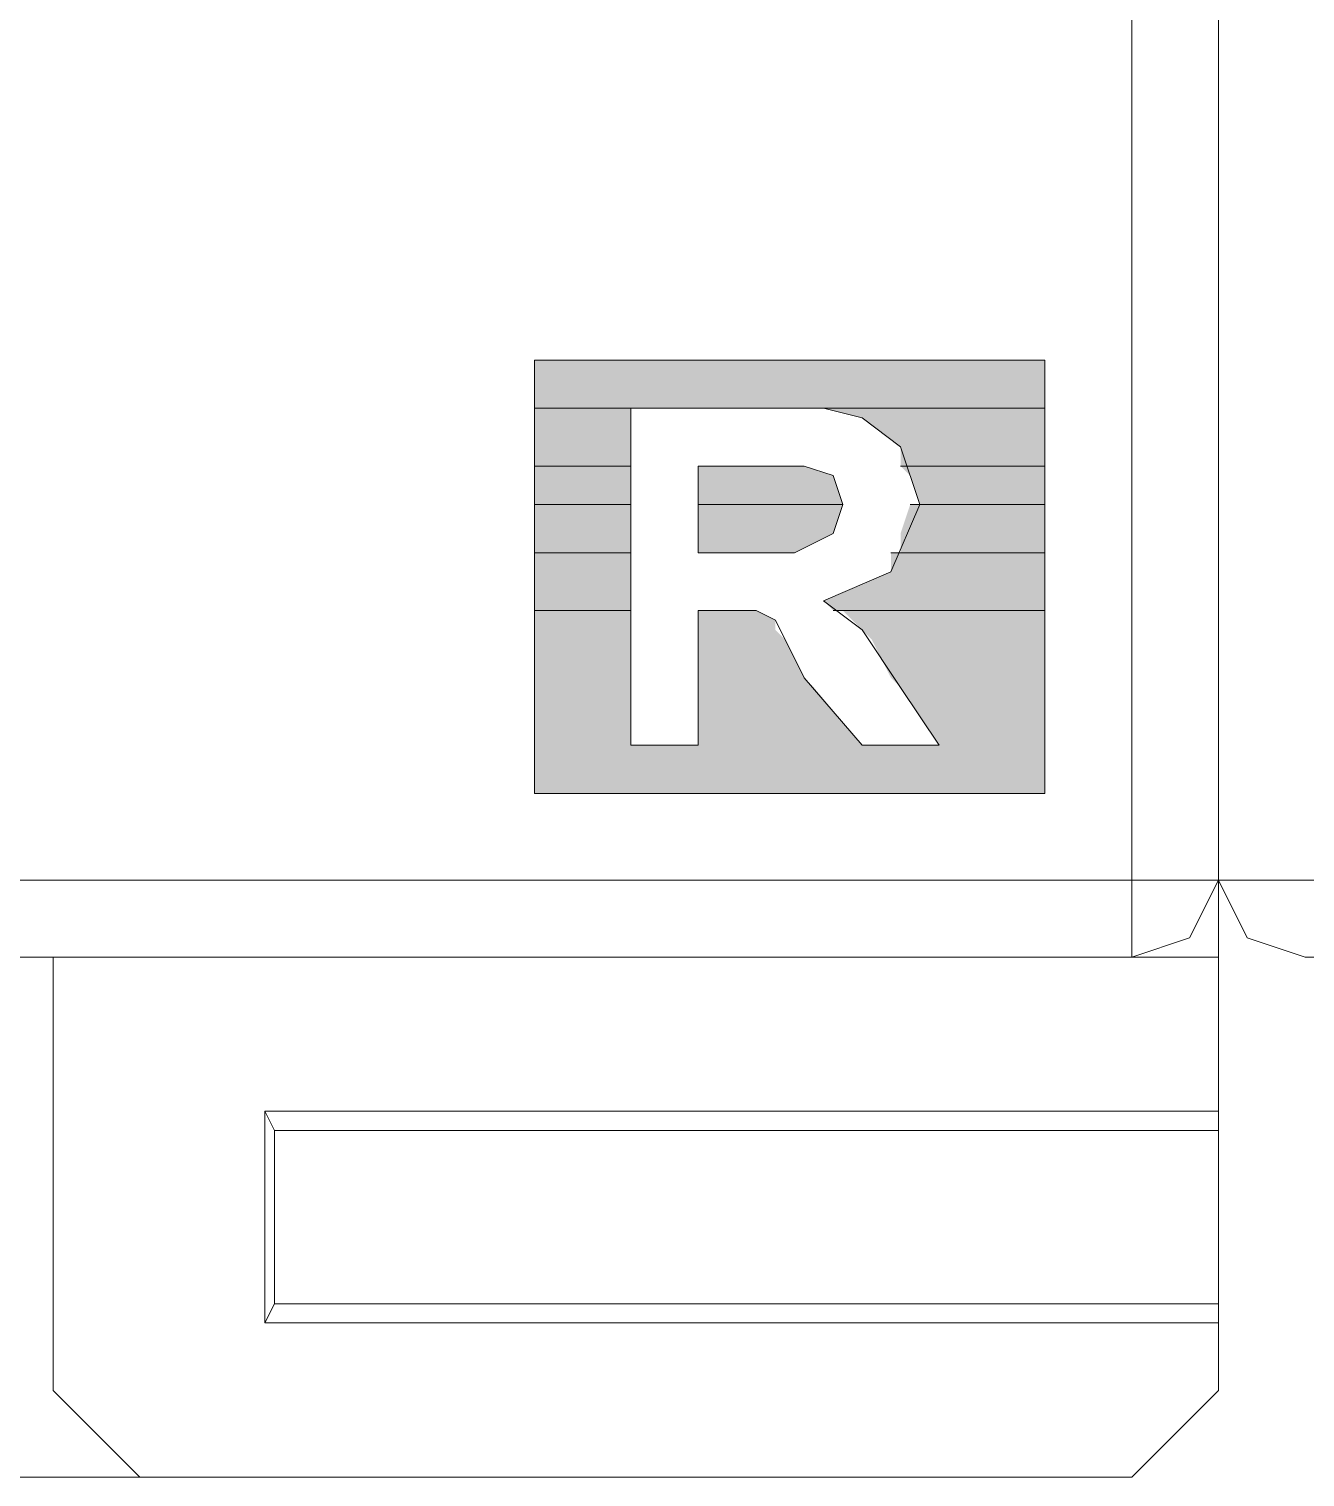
# Model space of a CAD drawing. Header units: millimetres. Extents: x -11 to 1219, y 0 to 1751.
# Drawn here: x 245.34 to 252.85, y 871.06 to 879.58 of the extents above; entities that cross this region are included whole.
import ezdxf

# ---------------------------------------------------------------- set-up
doc = ezdxf.new("R2010")
doc.units = ezdxf.units.MM
doc.header["$LTSCALE"] = 10
doc.layers.add('_MULTI_WIRE', color=9, linetype='CONTINUOUS')
doc.layers.add('PDF_Geometry', color=7, linetype='CONTINUOUS', true_color=0x151d1f)
doc.layers.add('PDF_Solid Fills', color=7, linetype='CONTINUOUS', true_color=0x070809)
doc.layers.get('_MULTI_WIRE').off()

# ---------------------------------------------------------------- blocks, each defined once
blk = doc.blocks.new('DVP-28SWS211R')
at = {"layer": 'PDF_Geometry', "color": 7, "lineweight": 9, "true_color": 0xffffff}
for p, q in [((45.2077, -90.3588), (45.2077, 0)), ((-0.5099, -0.4532), (-0.5099, -89.9056)), ((45.7176, -0.4532), (45.7176, -89.9056)), ((41.6953, -86.8464), (44.6978, -86.8464)), ((44.6978, -86.8464), (41.6953, -86.8464)), ((44.6978, -86.8464), (41.6953, -86.8464)), ((41.6953, -86.8464), (41.6953, -89.3957)), ((44.6978, -89.3957), (44.6978, -86.8464)), ((41.6953, -87.1297), (42.2618, -87.1297)), ((42.2618, -87.1297), (41.6953, -87.1297)), ((41.6953, -87.1297), (42.2618, -87.1297)), ((42.2618, -87.1297), (41.6953, -87.1297)), ((42.2618, -87.1297), (43.1116, -87.1297)), ((43.1116, -87.1297), (42.2618, -87.1297)), ((42.2618, -87.1297), (43.1116, -87.1297)), ((42.2618, -89.1125), (42.2618, -87.1297)), ((43.1116, -87.1297), (44.6978, -87.1297)), ((44.6978, -87.1297), (43.1116, -87.1297)), ((43.1116, -87.1297), (44.6978, -87.1297)), ((44.6978, -87.1297), (43.1116, -87.1297)), ((43.1116, -87.1297), (43.3949, -87.1297)), ((43.3949, -87.1297), (43.6215, -87.1863)), ((43.6215, -87.1863), (43.8481, -87.3563)), ((43.8481, -87.3563), (43.9614, -87.6962)), ((41.6953, -87.4696), (42.2618, -87.4696)), ((42.2618, -87.4696), (41.6953, -87.4696)), ((41.6953, -87.4696), (42.2618, -87.4696)), ((42.2618, -87.4696), (41.6953, -87.4696)), ((41.6953, -87.4696), (42.2618, -87.4696)), ((42.2618, -87.4696), (41.6953, -87.4696)), ((41.6953, -87.4696), (42.2618, -87.4696)), ((42.2618, -87.4696), (41.6953, -87.4696)), ((42.6584, -87.4696), (42.9983, -87.4696)), ((42.9983, -87.4696), (42.6584, -87.4696)), ((42.6584, -87.4696), (43.2249, -87.4696)), ((43.2249, -87.4696), (42.6584, -87.4696)), ((42.6584, -87.4696), (43.2249, -87.4696)), ((43.2249, -87.4696), (42.6584, -87.4696)), ((42.6584, -87.4696), (43.2816, -87.4696)), ((43.2816, -87.4696), (42.6584, -87.4696)), ((42.6584, -87.4696), (43.2816, -87.4696)), ((43.2816, -87.4696), (42.6584, -87.4696)), ((42.9983, -87.4696), (42.6584, -87.4696)), ((42.6584, -87.4696), (42.6584, -87.9795)), ((43.2815, -87.4696), (42.9983, -87.4696)), ((43.4515, -87.5262), (43.2815, -87.4696)), ((43.8481, -87.4696), (44.6979, -87.4696)), ((44.6979, -87.4696), (43.8481, -87.4696)), ((43.8481, -87.4696), (44.6979, -87.4696)), ((44.6979, -87.4696), (43.8481, -87.4696)), ((43.8481, -87.4696), (44.6979, -87.4696)), ((44.6979, -87.4696), (43.8481, -87.4696)), ((43.8481, -87.4696), (44.6979, -87.4696)), ((44.6979, -87.4696), (43.8481, -87.4696)), ((43.5082, -87.6962), (43.4515, -87.5262)), ((41.6953, -87.6962), (42.2618, -87.6962)), ((42.2618, -87.6962), (41.6953, -87.6962)), ((41.6953, -87.6962), (42.2618, -87.6962)), ((42.2618, -87.6962), (41.6953, -87.6962)), ((42.6584, -87.6962), (43.5082, -87.6962)), ((43.5082, -87.6962), (42.6584, -87.6962)), ((42.6584, -87.6962), (43.5082, -87.6962)), ((43.5082, -87.6962), (42.6584, -87.6962)), ((43.4515, -87.8662), (43.5082, -87.6962)), ((43.9614, -87.6962), (43.7914, -88.0927)), ((43.9614, -87.6962), (43.9047, -87.6962)), ((43.9047, -87.6962), (44.6979, -87.6962)), ((44.6979, -87.6962), (43.9614, -87.6962)), ((43.9614, -87.6962), (44.6979, -87.6962)), ((44.6979, -87.6962), (43.9614, -87.6962)), ((43.2249, -87.9795), (43.3382, -87.9228)), ((43.3382, -87.9228), (43.4515, -87.8662)), ((41.6953, -87.9795), (42.2618, -87.9795)), ((42.2618, -87.9795), (41.6953, -87.9795)), ((41.6953, -87.9795), (42.2618, -87.9795)), ((42.2618, -87.9795), (41.6953, -87.9795)), ((42.6584, -87.9795), (42.9983, -87.9795)), ((42.9983, -87.9795), (42.6584, -87.9795)), ((42.6584, -87.9795), (43.2249, -87.9795)), ((42.9983, -87.9795), (42.6584, -87.9795)), ((42.6584, -87.9795), (42.9983, -87.9795)), ((42.9983, -87.9795), (42.6584, -87.9795)), ((42.6584, -87.9795), (42.9983, -87.9795)), ((43.2249, -87.9795), (42.9983, -87.9795)), ((42.9983, -87.9795), (43.2249, -87.9795)), ((43.8481, -87.9795), (43.7914, -87.9795)), ((43.7914, -87.9795), (44.6979, -87.9795)), ((44.6979, -87.9795), (43.8481, -87.9795)), ((43.8481, -87.9795), (44.6979, -87.9795)), ((44.6979, -87.9795), (43.8481, -87.9795)), ((43.7914, -88.0927), (43.3949, -88.2627)), ((43.3949, -88.2627), (43.6215, -88.4326)), ((41.6953, -88.3194), (42.2618, -88.3194)), ((42.2618, -88.3194), (41.6953, -88.3194)), ((41.6953, -88.3194), (42.2618, -88.3194)), ((42.2618, -88.3194), (41.6953, -88.3194)), ((42.7717, -88.3193), (42.6584, -88.3193)), ((42.6584, -88.3193), (42.6584, -89.1125)), ((42.6584, -88.3194), (42.7717, -88.3194)), ((42.7717, -88.3194), (42.6584, -88.3194)), ((42.6584, -88.3194), (42.9983, -88.3194)), ((42.9983, -88.3194), (42.6584, -88.3194)), ((42.6584, -88.3194), (42.9983, -88.3194)), ((42.9983, -88.3194), (42.6584, -88.3194)), ((42.9983, -88.3193), (42.7717, -88.3193)), ((43.1116, -88.376), (42.9983, -88.3193)), ((43.4515, -88.3194), (44.6978, -88.3194)), ((44.6978, -88.3194), (43.4515, -88.3194)), ((43.4515, -88.3194), (44.6978, -88.3194)), ((44.6978, -88.3194), (43.4515, -88.3194)), ((43.2816, -88.7159), (43.1116, -88.376)), ((43.6215, -88.4326), (43.8481, -88.7726)), ((43.6215, -89.1125), (43.2816, -88.7159)), ((43.8481, -88.7726), (44.0747, -89.1125)), ((42.2618, -89.1124), (42.6584, -89.1124)), ((42.6584, -89.1124), (42.2618, -89.1124)), ((42.6584, -89.1125), (42.2618, -89.1125)), ((43.6215, -89.1124), (44.0747, -89.1124)), ((44.0747, -89.1124), (43.6215, -89.1124)), ((44.0747, -89.1125), (43.6215, -89.1125)), ((41.6953, -89.3957), (44.6978, -89.3957)), ((44.6978, -89.3957), (41.6953, -89.3957)), ((41.6953, -89.3957), (44.6978, -89.3957)), ((-0.3399, -90.2455), (-0.5099, -89.9056)), ((-0.5099, -89.9056), (45.7175, -89.9056)), ((45.7176, -89.9056), (45.5476, -90.2455)), ((45.7176, -89.9056), (45.7176, -92.9081)), ((0, -90.3588), (-0.3399, -90.2455)), ((45.5476, -90.2455), (45.2077, -90.3588)), ((0, -90.3588), (45.2077, -90.3588)), ((38.8627, -90.3588), (38.8627, -92.9081)), ((45.2077, -90.3588), (45.7176, -90.3588)), ((40.1657, -91.3785), (40.1091, -91.2652)), ((40.1091, -91.2652), (45.7176, -91.2652)), ((40.1091, -91.2652), (40.1091, -92.5115)), ((40.1657, -92.3982), (40.1657, -91.3785)), ((40.1657, -91.3785), (45.7176, -91.3785)), ((40.1657, -92.3982), (40.1091, -92.5115)), ((40.1657, -92.3983), (45.7176, -92.3983)), ((40.1091, -92.5115), (45.7176, -92.5115)), ((38.8627, -92.9081), (39.3726, -93.418)), ((45.7176, -92.9081), (45.2077, -93.418)), ((45.2077, -93.4179), (18.6949, -93.4179))]:
    blk.add_line(p, q, dxfattribs=at)
at = {"layer": 'PDF_Solid Fills', "color": 7, "lineweight": 9, "true_color": 0xffffff, "transparency": 33554559}
for points in [[(41.6953, -86.8464), (41.6953, -87.1297), (44.6978, -87.1297)], [(41.6953, -86.8464), (44.6978, -86.8464), (44.6978, -87.1297)], [(41.6953, -87.1297), (41.6953, -87.1863), (42.2618, -87.1863)], [(41.6953, -87.1297), (42.2618, -87.1297), (42.2618, -87.1863)], [(43.3948, -87.1297), (43.6214, -87.1863), (44.6978, -87.1863)], [(43.3948, -87.1297), (44.6978, -87.1297), (44.6978, -87.1863)], [(41.6953, -87.1863), (41.6953, -87.3563), (42.2618, -87.3563)], [(41.6953, -87.1863), (42.2618, -87.1863), (42.2618, -87.3563)], [(43.6215, -87.1863), (43.8481, -87.3563), (44.6978, -87.3563)], [(43.6215, -87.1863), (44.6978, -87.1863), (44.6978, -87.3563)], [(41.6953, -87.3563), (41.6953, -87.4696), (42.2618, -87.4696)], [(41.6953, -87.3563), (42.2618, -87.3563), (42.2618, -87.4696)], [(43.8481, -87.3563), (43.8481, -87.4696), (44.6979, -87.4696)], [(43.8481, -87.3563), (44.6979, -87.3563), (44.6979, -87.4696)], [(41.6953, -87.4696), (41.6953, -87.5262), (42.2618, -87.5262)], [(41.6953, -87.4696), (42.2618, -87.4696), (42.2618, -87.5262)], [(42.6584, -87.4696), (42.6584, -87.5262), (43.4515, -87.5262)], [(42.6584, -87.4696), (43.2816, -87.4696), (43.4515, -87.5262)], [(43.8481, -87.4696), (43.9047, -87.5262), (44.6979, -87.5262)], [(43.8481, -87.4696), (44.6979, -87.4696), (44.6979, -87.5262)], [(41.6953, -87.5262), (41.6953, -87.6962), (42.2618, -87.6962)], [(41.6953, -87.5262), (42.2618, -87.5262), (42.2618, -87.6962)], [(42.6584, -87.5262), (42.6584, -87.6962), (43.5082, -87.6962)], [(42.6584, -87.5262), (43.4515, -87.5262), (43.5082, -87.6962)], [(43.9047, -87.5262), (43.9614, -87.6962), (44.6979, -87.6962)], [(43.9047, -87.5262), (44.6979, -87.5262), (44.6979, -87.6962)], [(41.6953, -87.6962), (41.6953, -87.8661), (42.2618, -87.8661)], [(41.6953, -87.6962), (42.2618, -87.6962), (42.2618, -87.8661)], [(42.6584, -87.6962), (42.6584, -87.8661), (43.4515, -87.8661)], [(42.6584, -87.6962), (43.5082, -87.6962), (43.4515, -87.8661)], [(43.9047, -87.6962), (43.8481, -87.8661), (44.6979, -87.8661)], [(43.9047, -87.6962), (44.6979, -87.6962), (44.6979, -87.8661)], [(41.6953, -87.8662), (41.6953, -87.9228), (42.2618, -87.9228)], [(41.6953, -87.8662), (42.2618, -87.8662), (42.2618, -87.9228)], [(41.6953, -87.9228), (41.6953, -87.9794), (42.2618, -87.9794)], [(41.6953, -87.9228), (42.2618, -87.9228), (42.2618, -87.9794)], [(42.6584, -87.8662), (42.6584, -87.9228), (43.3382, -87.9228)], [(42.6584, -87.8662), (43.4515, -87.8662), (43.3382, -87.9228)], [(42.6584, -87.9228), (42.6584, -87.9794), (43.2249, -87.9794)], [(42.6584, -87.9228), (43.3382, -87.9228), (43.2249, -87.9794)], [(43.8481, -87.8662), (43.8481, -87.9228), (44.6979, -87.9228)], [(43.8481, -87.8662), (44.6979, -87.8662), (44.6979, -87.9228)], [(43.8481, -87.9228), (43.8481, -87.9794), (44.6979, -87.9794)], [(43.8481, -87.9228), (44.6979, -87.9228), (44.6979, -87.9794)], [(41.6953, -87.9795), (41.6953, -88.0928), (42.2618, -88.0928)], [(41.6953, -87.9795), (42.2618, -87.9795), (42.2618, -88.0928)], [(43.7914, -87.9795), (43.7914, -88.0928), (44.6978, -88.0928)], [(43.7914, -87.9795), (44.6978, -87.9795), (44.6978, -88.0928)], [(41.6953, -88.0928), (41.6953, -88.2627), (42.2618, -88.2627)], [(41.6953, -88.0928), (42.2618, -88.0928), (42.2618, -88.2627)], [(43.7914, -88.0928), (43.3948, -88.2627), (44.6978, -88.2627)], [(43.7914, -88.0928), (44.6978, -88.0928), (44.6978, -88.2627)], [(41.6953, -88.2627), (41.6953, -88.3194), (42.2618, -88.3194)], [(41.6953, -88.2627), (42.2618, -88.2627), (42.2618, -88.3194)], [(43.3948, -88.2627), (43.4515, -88.3194), (44.6978, -88.3194)], [(43.3948, -88.2627), (44.6978, -88.2627), (44.6978, -88.3194)], [(41.6953, -88.3194), (41.6953, -88.376), (42.2618, -88.376)], [(41.6953, -88.3194), (42.2618, -88.3194), (42.2618, -88.376)], [(42.6584, -88.3194), (42.6584, -88.376), (43.1116, -88.376)], [(42.6584, -88.3194), (42.9983, -88.3194), (43.1116, -88.376)], [(43.5082, -88.3194), (43.5648, -88.376), (44.6978, -88.376)], [(43.5082, -88.3194), (44.6978, -88.3194), (44.6978, -88.376)], [(41.6953, -88.376), (41.6953, -88.4327), (42.2618, -88.4327)], [(41.6953, -88.376), (42.2618, -88.376), (42.2618, -88.4327)], [(41.6953, -88.4327), (41.6953, -88.4893), (42.2618, -88.4893)], [(41.6953, -88.4327), (42.2618, -88.4327), (42.2618, -88.4893)], [(42.6584, -88.376), (42.6584, -88.4327), (43.1116, -88.4327)], [(42.6584, -88.376), (43.1116, -88.376), (43.1116, -88.4327)], [(42.6584, -88.4327), (42.6584, -88.4893), (43.1683, -88.4893)], [(42.6584, -88.4327), (43.1116, -88.4327), (43.1683, -88.4893)], [(43.5648, -88.376), (43.6215, -88.4327), (44.6978, -88.4327)], [(43.5648, -88.376), (44.6978, -88.376), (44.6978, -88.4327)], [(43.6215, -88.4327), (43.6781, -88.4893), (44.6978, -88.4893)], [(43.6215, -88.4327), (44.6978, -88.4327), (44.6978, -88.4893)], [(41.6953, -88.4893), (41.6953, -88.7159), (42.2618, -88.7159)], [(41.6953, -88.4893), (42.2618, -88.4893), (42.2618, -88.7159)], [(42.6584, -88.4893), (42.6584, -88.7159), (43.2816, -88.7159)], [(42.6584, -88.4893), (43.1683, -88.4893), (43.2816, -88.7159)], [(43.6781, -88.4893), (43.7914, -88.7159), (44.6978, -88.7159)], [(43.6781, -88.4893), (44.6978, -88.4893), (44.6978, -88.7159)], [(41.6953, -88.7159), (41.6953, -88.7725), (42.2618, -88.7725)], [(41.6953, -88.7159), (42.2618, -88.7159), (42.2618, -88.7725)], [(41.6953, -88.7725), (41.6953, -89.1125), (42.2618, -89.1125)], [(41.6953, -88.7725), (42.2618, -88.7725), (42.2618, -89.1125)], [(42.6584, -88.7159), (42.6584, -88.7725), (43.3382, -88.7725)], [(42.6584, -88.7159), (43.2816, -88.7159), (43.3382, -88.7725)], [(42.6584, -88.7725), (42.6584, -89.1125), (43.6215, -89.1125)], [(42.6584, -88.7725), (43.3382, -88.7725), (43.6215, -89.1125)], [(43.7914, -88.7159), (43.8481, -88.7725), (44.6978, -88.7725)], [(43.7914, -88.7159), (44.6978, -88.7159), (44.6978, -88.7725)], [(43.8481, -88.7725), (44.0747, -89.1125), (44.6979, -89.1125)], [(43.8481, -88.7725), (44.6979, -88.7725), (44.6979, -89.1125)], [(41.6953, -89.1124), (41.6953, -89.3957), (44.6978, -89.3957)], [(41.6953, -89.1124), (44.6978, -89.1124), (44.6978, -89.3957)]]:
    blk.add_solid(points, dxfattribs=at)

msp = doc.modelspace()

# ---------------------------------------------------------------- block references
at = {"layer": '_MULTI_WIRE'}
for p in [(206.6221, 964.4776), (206.6221, 964.4776), (206.6221, 964.4776), (206.6221, 964.4776), (252.8495, 964.4776)]:
    msp.add_blockref('DVP-28SWS211R', p, dxfattribs=at)

doc.saveas('drawing.dxf')
